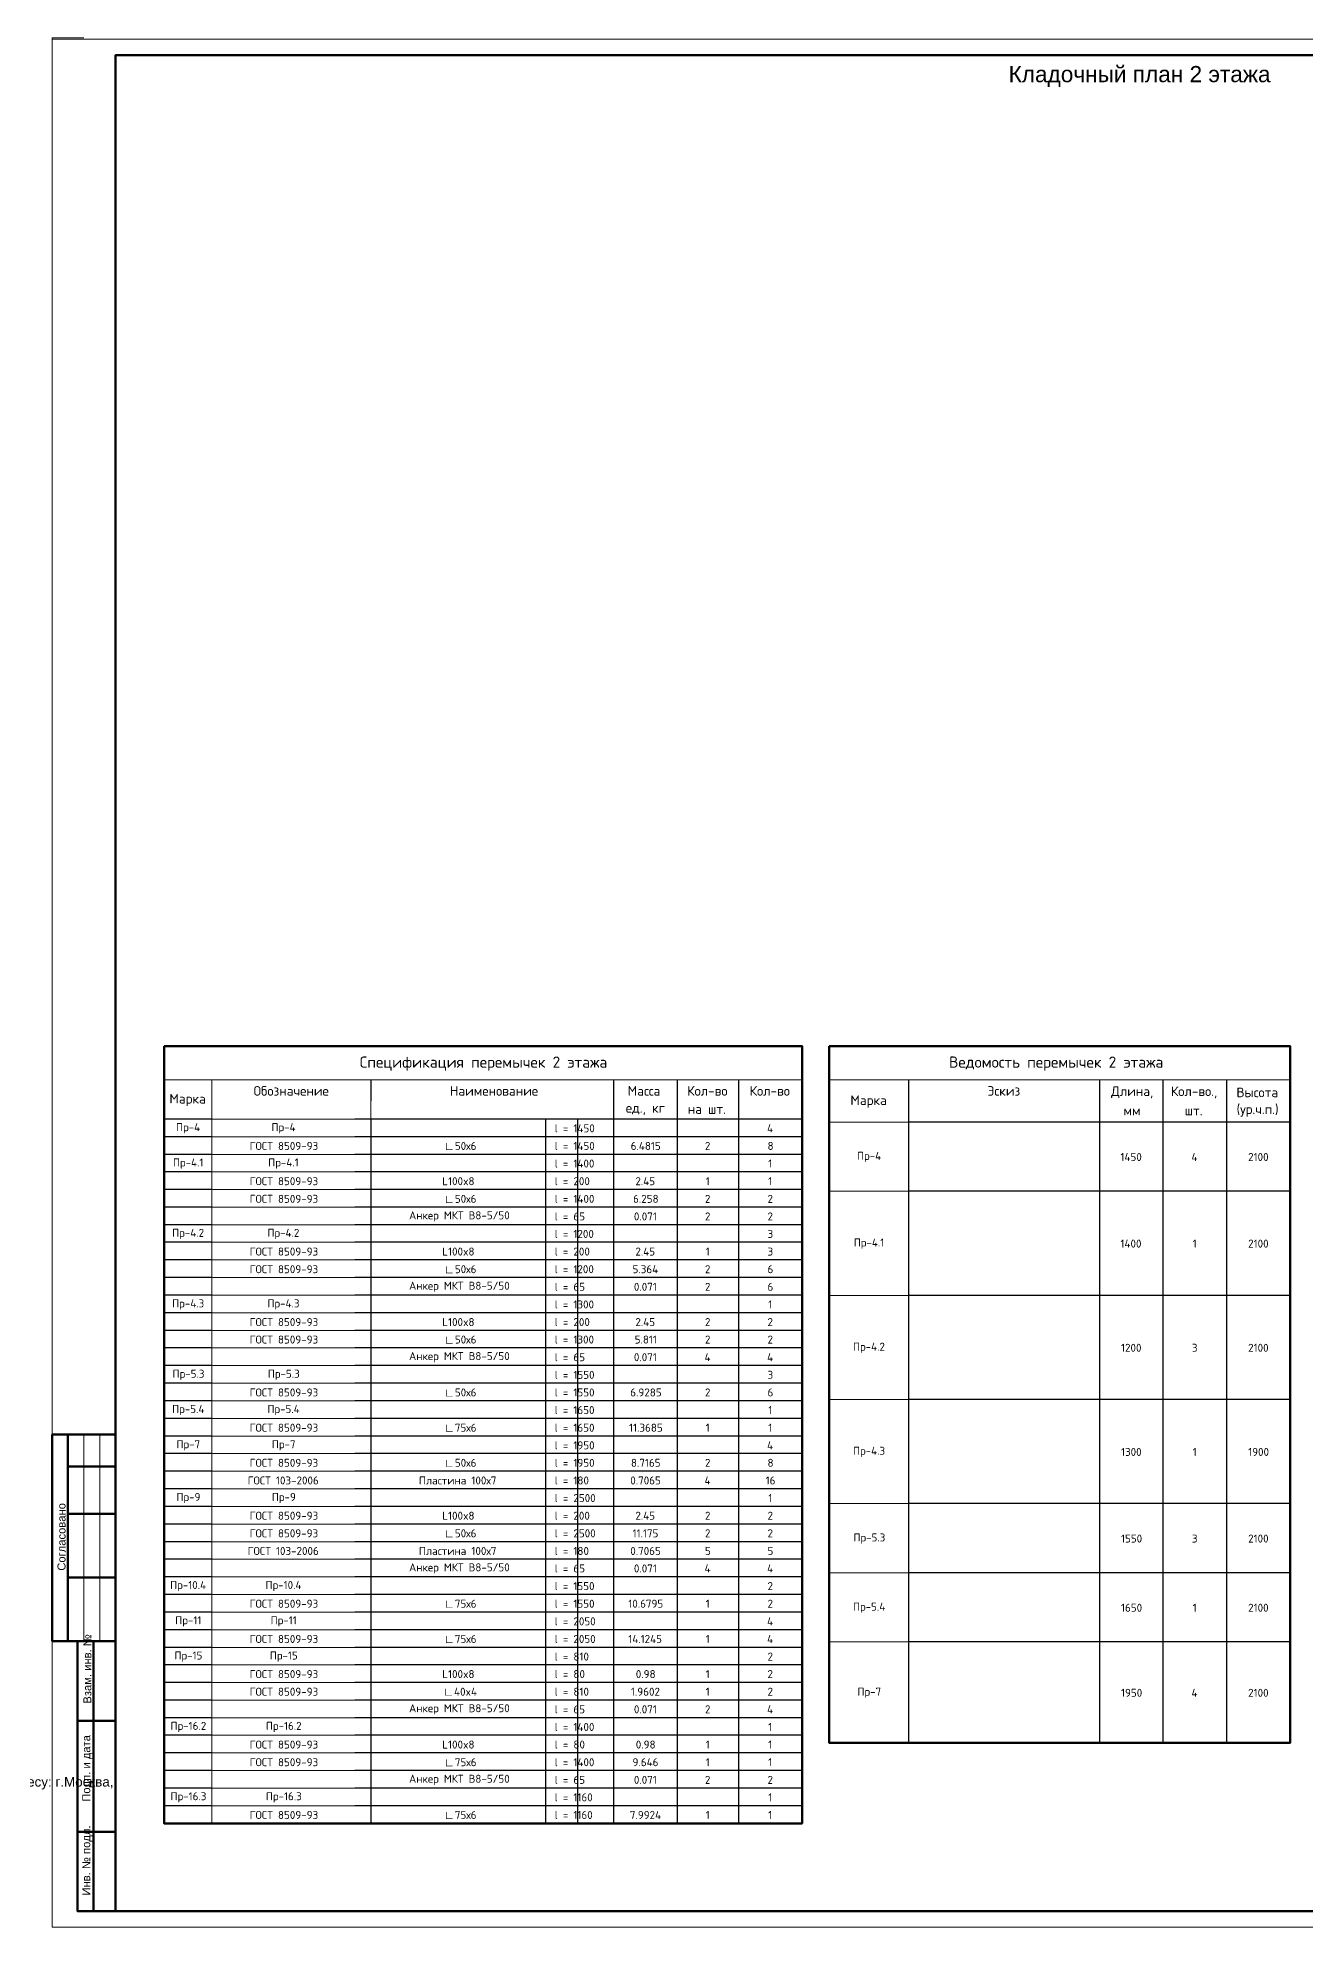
# Model space of a CAD drawing. Header units: millimetres. Extents: x -84737 to 172119, y -43083 to 59399.
# Drawn here: x 84586 to 124460, y -43083 to 16358 of the extents above; entities that cross this region are included whole.
import ezdxf

# ---------------------------------------------------------------- set-up
doc = ezdxf.new("R2010")
doc.units = ezdxf.units.MM
doc.layers.add('PDF _Геометрия', color=7, linetype='Continuous')
doc.layers.add('PDF _Текст', color=7, linetype='Continuous')
doc.styles.add('PDF GOSTCommon', font='arial.ttf')
doc.styles.add('PDF ISOCPEUR', font='isocpeur.ttf')

msp = doc.modelspace()

# ---------------------------------------------------------------- linework, layer by layer
at = {"layer": 'PDF _Геометрия', "lineweight": 18}
for points in [[(85040, 15359), (85040, 16358), (86035, 16358)], [(86035, -27585), (86035, -34083)], [(86534, -27585), (86534, -34083)]]:
    msp.add_lwpolyline(points, dxfattribs=at)
at = {"layer": 'PDF _Геометрия', "lineweight": 20}
msp.add_lwpolyline([(169138, 16316), (169138, -43083), (85040, -43083), (85040, 16316)], close=True, dxfattribs=at)
at = {"layer": 'PDF _Геометрия', "lineweight": 60}
msp.add_lwpolyline([(168639, 15816), (168639, -42583), (87034, -42583), (87034, 15816)], close=True, dxfattribs=at)
at = {"layer": 'PDF _Геометрия', "lineweight": 50}
for points in [[(88562, -15365), (108631, -15365), (108631, -16423), (108631, -39815), (88562, -39815), (88562, -16423)], [(109486, -15365), (123984, -15365), (123984, -16423), (123984, -37283), (109486, -37283), (109486, -16423)]]:
    msp.add_lwpolyline(points, close=True, dxfattribs=at)
at = {"layer": 'PDF _Геометрия', "lineweight": 20}
for points in [[(88562, -16423), (108631, -16423)], [(90060, -16423), (90060, -17087), (90060, -17663)], [(109486, -16423), (123984, -16423)], [(95064, -17087), (95064, -17663)], [(94564, -17663), (90060, -17663), (90060, -18213)], [(111983, -17752), (109486, -17752)], [(94564, -18213), (90060, -18213), (90060, -18768)], [(94564, -18768), (90060, -18768), (90060, -19322)], [(94564, -19322), (90060, -19322), (90060, -19877)], [(94564, -19877), (90060, -19877), (90060, -20432)], [(111983, -19928), (109486, -19928)], [(94564, -20432), (90060, -20432), (90060, -20986)], [(94564, -20986), (90060, -20986), (90060, -21536)], [(94564, -21536), (90060, -21536), (90060, -22091)], [(94564, -22091), (90060, -22091), (90060, -22645)], [(94564, -22645), (90060, -22645), (90060, -23200)], [(94564, -23200), (90060, -23200), (90060, -23754)], [(94564, -23754), (90060, -23754), (90060, -24309)], [(111983, -23204), (109486, -23204)], [(94564, -24309), (90060, -24309), (90060, -24859)], [(94564, -24859), (90060, -24859), (90060, -25414)], [(94564, -25414), (90060, -25414), (90060, -25968)], [(94564, -25968), (90060, -25968), (90060, -26523)], [(94564, -26523), (90060, -26523), (90060, -27077)], [(111983, -26476), (109486, -26476)], [(94564, -27077), (90060, -27077), (90060, -27632)], [(94564, -27632), (90060, -27632), (90060, -28182)], [(94564, -28182), (90060, -28182), (90060, -28737)], [(94564, -28737), (90060, -28737), (90060, -29291)], [(94564, -29291), (90060, -29291), (90060, -29846)], [(94564, -29846), (90060, -29846), (90060, -30400)], [(111983, -29753), (109486, -29753)], [(94564, -30400), (90060, -30400), (90060, -30955)], [(94564, -30955), (90060, -30955), (90060, -31509)], [(94564, -31509), (90060, -31509), (90060, -32060)], [(94564, -32060), (90060, -32060), (90060, -32614)], [(111983, -31929), (109486, -31929)], [(94564, -32614), (90060, -32614), (90060, -33169)], [(94564, -33169), (90060, -33169), (90060, -33723)], [(94564, -33723), (90060, -33723), (90060, -34278)], [(94564, -34278), (90060, -34278), (90060, -34832)], [(111983, -34104), (109486, -34104)], [(94564, -34832), (90060, -34832), (90060, -35383)], [(94564, -35383), (90060, -35383), (90060, -35937)], [(94564, -35937), (90060, -35937), (90060, -36492)], [(94564, -36492), (90060, -36492), (90060, -37046)], [(94564, -37046), (90060, -37046), (90060, -37601)], [(94564, -37601), (90060, -37601), (90060, -38155)], [(94564, -38155), (90060, -38155), (90060, -38706)], [(94564, -38706), (90060, -38706), (90060, -39260)], [(94564, -39260), (90060, -39260), (90060, -39815)]]:
    msp.add_lwpolyline(points, dxfattribs=at)
at = {"layer": 'PDF _Геометрия', "lineweight": 30}
for points in [[(95064, -16423), (95064, -17087)], [(102700, -16423), (102700, -17087), (102700, -17663), (102700, -18213), (102700, -18768), (102700, -19322), (102700, -19877), (102700, -20432), (102700, -20986), (102700, -21536), (102700, -22091), (102700, -22645), (102700, -23200), (102700, -23754), (102700, -24309), (102700, -24859), (102700, -25414), (102700, -25968), (102700, -26523), (102700, -27077), (102700, -27632), (102700, -28182), (102700, -28737), (102700, -29291), (102700, -29846), (102700, -30400), (102700, -30955), (102700, -31509), (102700, -32060), (102700, -32614), (102700, -33169), (102700, -33723), (102700, -34278), (102700, -34832), (102700, -35383), (102700, -35937), (102700, -36492), (102700, -37046), (102700, -37601), (102700, -38155), (102700, -38706), (102700, -39260), (102700, -39815)], [(104703, -16423), (104703, -17087), (104703, -17663), (104703, -18213), (104703, -18768), (104703, -19322), (104703, -19877), (104703, -20432), (104703, -20986), (104703, -21536), (104703, -22091), (104703, -22645), (104703, -23200), (104703, -23754), (104703, -24309), (104703, -24859), (104703, -25414), (104703, -25968), (104703, -26523), (104703, -27077), (104703, -27632), (104703, -28182), (104703, -28737), (104703, -29291), (104703, -29846), (104703, -30400), (104703, -30955), (104703, -31509), (104703, -32060), (104703, -32614), (104703, -33169), (104703, -33723), (104703, -34278), (104703, -34832), (104703, -35383), (104703, -35937), (104703, -36492), (104703, -37046), (104703, -37601), (104703, -38155), (104703, -38706), (104703, -39260), (104703, -39815)], [(106633, -16423), (106633, -17087), (106633, -17663), (106633, -18213), (106633, -18768), (106633, -19322), (106633, -19877), (106633, -20432), (106633, -20986), (106633, -21536), (106633, -22091), (106633, -22645), (106633, -23200), (106633, -23754), (106633, -24309), (106633, -24859), (106633, -25414), (106633, -25968), (106633, -26523), (106633, -27077), (106633, -27632), (106633, -28182), (106633, -28737), (106633, -29291), (106633, -29846), (106633, -30400), (106633, -30955), (106633, -31509), (106633, -32060), (106633, -32614), (106633, -33169), (106633, -33723), (106633, -34278), (106633, -34832), (106633, -35383), (106633, -35937), (106633, -36492), (106633, -37046), (106633, -37601), (106633, -38155), (106633, -38706), (106633, -39260), (106633, -39815)], [(111983, -16423), (111983, -17087), (111983, -17752)], [(117986, -16423), (117986, -17087), (117986, -17752), (117986, -19928), (117986, -23204), (117986, -26476), (117986, -29753), (117986, -31929), (117986, -34104), (117986, -37283)], [(119984, -16423), (119984, -17087), (119984, -17752), (119984, -19928), (119984, -23204), (119984, -26476), (119984, -29753), (119984, -31929), (119984, -34104), (119984, -37283)], [(121986, -16423), (121986, -17087), (121986, -17752), (121986, -19928), (121986, -23204), (121986, -26476), (121986, -29753), (121986, -31929), (121986, -34104), (121986, -37283)], [(90060, -17663), (88562, -17663)], [(108631, -17663), (106633, -17663), (104703, -17663), (102700, -17663), (101562, -17663), (100563, -17663), (95064, -17663), (94564, -17663)], [(95064, -17663), (95064, -18213), (95064, -18768), (95064, -19322), (95064, -19877), (95064, -20432), (95064, -20986), (95064, -21536), (95064, -22091), (95064, -22645), (95064, -23200), (95064, -23754), (95064, -24309), (95064, -24859), (95064, -25414), (95064, -25968), (95064, -26523), (95064, -27077), (95064, -27632), (95064, -28182), (95064, -28737), (95064, -29291), (95064, -29846), (95064, -30400), (95064, -30955), (95064, -31509), (95064, -32060), (95064, -32614), (95064, -33169), (95064, -33723), (95064, -34278), (95064, -34832), (95064, -35383), (95064, -35937), (95064, -36492), (95064, -37046), (95064, -37601), (95064, -38155), (95064, -38706), (95064, -39260), (95064, -39815)], [(100563, -17663), (100563, -18213), (100563, -18768), (100563, -19322), (100563, -19877), (100563, -20432), (100563, -20986), (100563, -21536), (100563, -22091), (100563, -22645), (100563, -23200), (100563, -23754), (100563, -24309), (100563, -24859), (100563, -25414), (100563, -25968), (100563, -26523), (100563, -27077), (100563, -27632), (100563, -28182), (100563, -28737), (100563, -29291), (100563, -29846), (100563, -30400), (100563, -30955), (100563, -31509), (100563, -32060), (100563, -32614), (100563, -33169), (100563, -33723), (100563, -34278), (100563, -34832), (100563, -35383), (100563, -35937), (100563, -36492), (100563, -37046), (100563, -37601), (100563, -38155), (100563, -38706), (100563, -39260), (100563, -39815)], [(101562, -17663), (101562, -18213), (101562, -18768), (101562, -19322), (101562, -19877), (101562, -20432), (101562, -20986), (101562, -21536), (101562, -22091), (101562, -22645), (101562, -23200), (101562, -23754), (101562, -24309), (101562, -24859), (101562, -25414), (101562, -25968), (101562, -26523), (101562, -27077), (101562, -27632), (101562, -28182), (101562, -28737), (101562, -29291), (101562, -29846), (101562, -30400), (101562, -30955), (101562, -31509), (101562, -32060), (101562, -32614), (101562, -33169), (101562, -33723), (101562, -34278), (101562, -34832), (101562, -35383), (101562, -35937), (101562, -36492), (101562, -37046), (101562, -37601), (101562, -38155), (101562, -38706), (101562, -39260), (101562, -39815)], [(123984, -17752), (121986, -17752), (119984, -17752), (117986, -17752), (111983, -17752), (111983, -19928)], [(90060, -18213), (88562, -18213)], [(108631, -18213), (106633, -18213), (104703, -18213), (102700, -18213), (101562, -18213), (100563, -18213), (95064, -18213), (94564, -18213)], [(90060, -18768), (88562, -18768)], [(108631, -18768), (106633, -18768), (104703, -18768), (102700, -18768), (101562, -18768), (100563, -18768), (95064, -18768), (94564, -18768)], [(90060, -19322), (88562, -19322)], [(108631, -19322), (106633, -19322), (104703, -19322), (102700, -19322), (101562, -19322), (100563, -19322), (95064, -19322), (94564, -19322)], [(90060, -19877), (88562, -19877)], [(108631, -19877), (106633, -19877), (104703, -19877), (102700, -19877), (101562, -19877), (100563, -19877), (95064, -19877), (94564, -19877)], [(123984, -19928), (121986, -19928), (119984, -19928), (117986, -19928), (111983, -19928), (111983, -23204)], [(90060, -20432), (88562, -20432)], [(108631, -20432), (106633, -20432), (104703, -20432), (102700, -20432), (101562, -20432), (100563, -20432), (95064, -20432), (94564, -20432)], [(90060, -20986), (88562, -20986)], [(108631, -20986), (106633, -20986), (104703, -20986), (102700, -20986), (101562, -20986), (100563, -20986), (95064, -20986), (94564, -20986)], [(90060, -21536), (88562, -21536)], [(108631, -21536), (106633, -21536), (104703, -21536), (102700, -21536), (101562, -21536), (100563, -21536), (95064, -21536), (94564, -21536)], [(90060, -22091), (88562, -22091)], [(108631, -22091), (106633, -22091), (104703, -22091), (102700, -22091), (101562, -22091), (100563, -22091), (95064, -22091), (94564, -22091)], [(90060, -22645), (88562, -22645)], [(108631, -22645), (106633, -22645), (104703, -22645), (102700, -22645), (101562, -22645), (100563, -22645), (95064, -22645), (94564, -22645)], [(90060, -23200), (88562, -23200)], [(90060, -23754), (88562, -23754)], [(108631, -23200), (106633, -23200), (104703, -23200), (102700, -23200), (101562, -23200), (100563, -23200), (95064, -23200), (94564, -23200)], [(108631, -23754), (106633, -23754), (104703, -23754), (102700, -23754), (101562, -23754), (100563, -23754), (95064, -23754), (94564, -23754)], [(123984, -23204), (121986, -23204), (119984, -23204), (117986, -23204), (111983, -23204), (111983, -26476)], [(90060, -24309), (88562, -24309)], [(108631, -24309), (106633, -24309), (104703, -24309), (102700, -24309), (101562, -24309), (100563, -24309), (95064, -24309), (94564, -24309)], [(90060, -24859), (88562, -24859)], [(108631, -24859), (106633, -24859), (104703, -24859), (102700, -24859), (101562, -24859), (100563, -24859), (95064, -24859), (94564, -24859)], [(90060, -25414), (88562, -25414)], [(108631, -25414), (106633, -25414), (104703, -25414), (102700, -25414), (101562, -25414), (100563, -25414), (95064, -25414), (94564, -25414)], [(90060, -25968), (88562, -25968)], [(108631, -25968), (106633, -25968), (104703, -25968), (102700, -25968), (101562, -25968), (100563, -25968), (95064, -25968), (94564, -25968)], [(90060, -26523), (88562, -26523)], [(108631, -26523), (106633, -26523), (104703, -26523), (102700, -26523), (101562, -26523), (100563, -26523), (95064, -26523), (94564, -26523)], [(123984, -26476), (121986, -26476), (119984, -26476), (117986, -26476), (111983, -26476), (111983, -29753)], [(90060, -27077), (88562, -27077)], [(108631, -27077), (106633, -27077), (104703, -27077), (102700, -27077), (101562, -27077), (100563, -27077), (95064, -27077), (94564, -27077)], [(90060, -27632), (88562, -27632)], [(108631, -27632), (106633, -27632), (104703, -27632), (102700, -27632), (101562, -27632), (100563, -27632), (95064, -27632), (94564, -27632)], [(90060, -28182), (88562, -28182)], [(108631, -28182), (106633, -28182), (104703, -28182), (102700, -28182), (101562, -28182), (100563, -28182), (95064, -28182), (94564, -28182)], [(90060, -28737), (88562, -28737)], [(108631, -28737), (106633, -28737), (104703, -28737), (102700, -28737), (101562, -28737), (100563, -28737), (95064, -28737), (94564, -28737)], [(90060, -29291), (88562, -29291)], [(108631, -29291), (106633, -29291), (104703, -29291), (102700, -29291), (101562, -29291), (100563, -29291), (95064, -29291), (94564, -29291)], [(90060, -29846), (88562, -29846)], [(108631, -29846), (106633, -29846), (104703, -29846), (102700, -29846), (101562, -29846), (100563, -29846), (95064, -29846), (94564, -29846)], [(123984, -29753), (121986, -29753), (119984, -29753), (117986, -29753), (111983, -29753), (111983, -31929)], [(90060, -30400), (88562, -30400)], [(108631, -30400), (106633, -30400), (104703, -30400), (102700, -30400), (101562, -30400), (100563, -30400), (95064, -30400), (94564, -30400)], [(90060, -30955), (88562, -30955)], [(108631, -30955), (106633, -30955), (104703, -30955), (102700, -30955), (101562, -30955), (100563, -30955), (95064, -30955), (94564, -30955)], [(90060, -31509), (88562, -31509)], [(90060, -32060), (88562, -32060)], [(108631, -31509), (106633, -31509), (104703, -31509), (102700, -31509), (101562, -31509), (100563, -31509), (95064, -31509), (94564, -31509)], [(108631, -32060), (106633, -32060), (104703, -32060), (102700, -32060), (101562, -32060), (100563, -32060), (95064, -32060), (94564, -32060)], [(123984, -31929), (121986, -31929), (119984, -31929), (117986, -31929), (111983, -31929), (111983, -34104)], [(90060, -32614), (88562, -32614)], [(108631, -32614), (106633, -32614), (104703, -32614), (102700, -32614), (101562, -32614), (100563, -32614), (95064, -32614), (94564, -32614)], [(90060, -33169), (88562, -33169)], [(108631, -33169), (106633, -33169), (104703, -33169), (102700, -33169), (101562, -33169), (100563, -33169), (95064, -33169), (94564, -33169)], [(90060, -33723), (88562, -33723)], [(108631, -33723), (106633, -33723), (104703, -33723), (102700, -33723), (101562, -33723), (100563, -33723), (95064, -33723), (94564, -33723)], [(90060, -34278), (88562, -34278)], [(108631, -34278), (106633, -34278), (104703, -34278), (102700, -34278), (101562, -34278), (100563, -34278), (95064, -34278), (94564, -34278)], [(123984, -34104), (121986, -34104), (119984, -34104), (117986, -34104), (111983, -34104), (111983, -37283)], [(90060, -34832), (88562, -34832)], [(108631, -34832), (106633, -34832), (104703, -34832), (102700, -34832), (101562, -34832), (100563, -34832), (95064, -34832), (94564, -34832)], [(90060, -35383), (88562, -35383)], [(108631, -35383), (106633, -35383), (104703, -35383), (102700, -35383), (101562, -35383), (100563, -35383), (95064, -35383), (94564, -35383)], [(90060, -35937), (88562, -35937)], [(108631, -35937), (106633, -35937), (104703, -35937), (102700, -35937), (101562, -35937), (100563, -35937), (95064, -35937), (94564, -35937)], [(90060, -36492), (88562, -36492)], [(108631, -36492), (106633, -36492), (104703, -36492), (102700, -36492), (101562, -36492), (100563, -36492), (95064, -36492), (94564, -36492)], [(90060, -37046), (88562, -37046)], [(108631, -37046), (106633, -37046), (104703, -37046), (102700, -37046), (101562, -37046), (100563, -37046), (95064, -37046), (94564, -37046)], [(90060, -37601), (88562, -37601)], [(108631, -37601), (106633, -37601), (104703, -37601), (102700, -37601), (101562, -37601), (100563, -37601), (95064, -37601), (94564, -37601)], [(90060, -38155), (88562, -38155)], [(108631, -38155), (106633, -38155), (104703, -38155), (102700, -38155), (101562, -38155), (100563, -38155), (95064, -38155), (94564, -38155)], [(90060, -38706), (88562, -38706)], [(108631, -38706), (106633, -38706), (104703, -38706), (102700, -38706), (101562, -38706), (100563, -38706), (95064, -38706), (94564, -38706)], [(90060, -39260), (88562, -39260)], [(108631, -39260), (106633, -39260), (104703, -39260), (102700, -39260), (101562, -39260), (100563, -39260), (95064, -39260), (94564, -39260)]]:
    msp.add_lwpolyline(points, dxfattribs=at)
at = {"layer": 'PDF _Геометрия', "lineweight": 50}
for points in [[(87034, -27585), (85040, -27585), (85040, -34083), (87034, -34083), (85836, -34083), (85836, -42583), (87034, -42583)], [(85040, -34083), (85040, -27585)], [(85535, -27585), (85535, -34083)], [(85535, -28584), (87034, -28584)], [(85535, -30083), (87034, -30083)], [(85535, -32085), (87034, -32085)], [(86335, -34083), (86335, -42583)], [(85836, -36585), (87034, -36585)], [(85836, -40086), (87034, -40086)]]:
    msp.add_lwpolyline(points, dxfattribs=at)

# ---------------------------------------------------------------- texts
at = {"layer": 'PDF _Текст', "attachment_point": 4}
for s, insert, char_height, style in [('Кладочный план 2 этажа', (115130, 15142), 509.24, 'PDF GOSTCommon'), ('Спецификация перемычек 2 этажа', (94717, -15914), 352.02, 'PDF ISOCPEUR'), ('Ведомость перемычек 2 этажа', (113254, -15914), 352.02, 'PDF ISOCPEUR'), ('Обозначение', (91373, -16772), 303.01, 'PDF ISOCPEUR'), ('Наименование', (97549, -16772), 303.01, 'PDF ISOCPEUR'), ('Масса', (103146, -16772), 303, 'PDF ISOCPEUR'), ('Кол-во', (105017, -16772), 303, 'PDF ISOCPEUR'), ('Кол-во', (106981, -16772), 303, 'PDF ISOCPEUR'), ('Эскиз', (114465, -16772), 303, 'PDF ISOCPEUR'), ('Длина,', (118355, -16819), 303, 'PDF ISOCPEUR'), ('Кол-во.,', (120235, -16819), 303, 'PDF ISOCPEUR'), ('Марка', (88727, -17060), 303, 'PDF ISOCPEUR'), ('Марка', (110152, -17107), 303, 'PDF ISOCPEUR'), ('(ур.ч.п.)', (122301, -17390), 303, 'PDF ISOCPEUR'), ('Высота', (122297, -16819), 303, 'PDF ISOCPEUR'), ('Пр-4', (88935, -17949), 251.8, 'PDF ISOCPEUR'), ('Пр-4', (91936, -17949), 251.8, 'PDF ISOCPEUR'), ('l = 1450', (100847, -17949), 251.8, 'PDF ISOCPEUR'), ('ед., кг', (103086, -17344), 303, 'PDF ISOCPEUR'), ('на шт.', (105034, -17344), 303, 'PDF ISOCPEUR'), ('4', (107531, -17949), 252, 'PDF ISOCPEUR'), ('мм', (118745, -17390), 303, 'PDF ISOCPEUR'), ('шт.', (120667, -17390), 303, 'PDF ISOCPEUR'), ('ГОСТ 8509-93', (91250, -18504), 251.76, 'PDF ISOCPEUR'), ('∟50х6', (97363, -18504), 251.8, 'PDF ISOCPEUR'), ('l = 1450', (100847, -18504), 251.8, 'PDF ISOCPEUR'), ('6.4815', (103239, -18504), 251.8, 'PDF ISOCPEUR'), ('2', (105575, -18504), 252, 'PDF ISOCPEUR'), ('8', (107544, -18504), 252, 'PDF ISOCPEUR'), ('Пр-4.1', (88837, -19058), 251.8, 'PDF ISOCPEUR'), ('Пр-4.1', (91834, -19058), 251.8, 'PDF ISOCPEUR'), ('l = 1400', (100847, -19058), 251.8, 'PDF ISOCPEUR'), ('1', (107565, -19058), 252, 'PDF ISOCPEUR'), ('Пр-4', (110359, -18851), 251.8, 'PDF ISOCPEUR'), ('1450', (118648, -18851), 251.8, 'PDF ISOCPEUR'), ('4', (120883, -18851), 252, 'PDF ISOCPEUR'), ('2100', (122665, -18851), 251.8, 'PDF ISOCPEUR'), ('ГОСТ 8509-93', (91250, -19613), 251.76, 'PDF ISOCPEUR'), ('L100x8', (97312, -19613), 251.8, 'PDF ISOCPEUR'), ('l = 200', (100847, -19613), 251.8, 'PDF ISOCPEUR'), ('2.45', (103387, -19613), 251.8, 'PDF ISOCPEUR'), ('1', (105601, -19613), 252, 'PDF ISOCPEUR'), ('1', (107565, -19613), 252, 'PDF ISOCPEUR'), ('ГОСТ 8509-93', (91250, -20168), 251.76, 'PDF ISOCPEUR'), ('∟50х6', (97363, -20168), 251.8, 'PDF ISOCPEUR'), ('l = 1400', (100847, -20168), 251.8, 'PDF ISOCPEUR'), ('6.258', (103315, -20168), 251.8, 'PDF ISOCPEUR'), ('2', (105575, -20168), 252, 'PDF ISOCPEUR'), ('2', (107544, -20168), 252, 'PDF ISOCPEUR'), ('Анкер МКТ В8-5/50', (96267, -20722), 251.76, 'PDF ISOCPEUR'), ('l = 65', (100847, -20722), 251.8, 'PDF ISOCPEUR'), ('0.071', (103340, -20722), 251.8, 'PDF ISOCPEUR'), ('2', (105575, -20722), 252, 'PDF ISOCPEUR'), ('2', (107544, -20722), 252, 'PDF ISOCPEUR'), ('Пр-4.2', (88812, -21272), 251.8, 'PDF ISOCPEUR'), ('Пр-4.2', (91809, -21272), 251.8, 'PDF ISOCPEUR'), ('l = 1200', (100847, -21272), 251.8, 'PDF ISOCPEUR'), ('3', (107544, -21272), 252, 'PDF ISOCPEUR'), ('ГОСТ 8509-93', (91250, -21827), 251.76, 'PDF ISOCPEUR'), ('L100x8', (97312, -21827), 251.8, 'PDF ISOCPEUR'), ('l = 200', (100847, -21827), 251.8, 'PDF ISOCPEUR'), ('2.45', (103387, -21827), 251.8, 'PDF ISOCPEUR'), ('1', (105601, -21827), 252, 'PDF ISOCPEUR'), ('3', (107544, -21827), 252, 'PDF ISOCPEUR'), ('Пр-4.1', (110257, -21577), 251.8, 'PDF ISOCPEUR'), ('1400', (118648, -21577), 251.8, 'PDF ISOCPEUR'), ('1', (120921, -21577), 252, 'PDF ISOCPEUR'), ('2100', (122665, -21577), 251.8, 'PDF ISOCPEUR'), ('ГОСТ 8509-93', (91250, -22382), 251.76, 'PDF ISOCPEUR'), ('∟50х6', (97363, -22382), 251.8, 'PDF ISOCPEUR'), ('l = 1200', (100847, -22382), 251.8, 'PDF ISOCPEUR'), ('5.364', (103298, -22382), 251.8, 'PDF ISOCPEUR'), ('2', (105575, -22382), 252, 'PDF ISOCPEUR'), ('6', (107544, -22382), 252, 'PDF ISOCPEUR'), ('Анкер МКТ В8-5/50', (96267, -22936), 251.76, 'PDF ISOCPEUR'), ('l = 65', (100847, -22936), 251.8, 'PDF ISOCPEUR'), ('0.071', (103340, -22936), 251.8, 'PDF ISOCPEUR'), ('2', (105575, -22936), 252, 'PDF ISOCPEUR'), ('6', (107544, -22936), 252, 'PDF ISOCPEUR'), ('Пр-4.3', (88812, -23491), 251.8, 'PDF ISOCPEUR'), ('Пр-4.3', (91809, -23491), 251.8, 'PDF ISOCPEUR'), ('l = 1300', (100847, -23491), 251.8, 'PDF ISOCPEUR'), ('1', (107565, -23491), 252, 'PDF ISOCPEUR'), ('ГОСТ 8509-93', (91250, -24045), 251.76, 'PDF ISOCPEUR'), ('L100x8', (97312, -24045), 251.8, 'PDF ISOCPEUR'), ('l = 200', (100847, -24045), 251.8, 'PDF ISOCPEUR'), ('2.45', (103387, -24045), 251.8, 'PDF ISOCPEUR'), ('2', (105575, -24045), 252, 'PDF ISOCPEUR'), ('2', (107544, -24045), 252, 'PDF ISOCPEUR'), ('ГОСТ 8509-93', (91250, -24595), 251.76, 'PDF ISOCPEUR'), ('∟50х6', (97363, -24595), 251.8, 'PDF ISOCPEUR'), ('l = 1300', (100847, -24595), 251.8, 'PDF ISOCPEUR'), ('5.811', (103366, -24595), 251.8, 'PDF ISOCPEUR'), ('2', (105575, -24595), 252, 'PDF ISOCPEUR'), ('2', (107544, -24595), 252, 'PDF ISOCPEUR'), ('Пр-4.2', (110232, -24854), 251.8, 'PDF ISOCPEUR'), ('1200', (118665, -24854), 251.8, 'PDF ISOCPEUR'), ('3', (120895, -24854), 252, 'PDF ISOCPEUR'), ('2100', (122665, -24854), 251.8, 'PDF ISOCPEUR'), ('Пр-5.3', (88825, -25705), 251.8, 'PDF ISOCPEUR'), ('Пр-5.3', (91822, -25705), 251.8, 'PDF ISOCPEUR'), ('Анкер МКТ В8-5/50', (96267, -25150), 251.76, 'PDF ISOCPEUR'), ('l = 65', (100847, -25150), 251.8, 'PDF ISOCPEUR'), ('0.071', (103340, -25150), 251.8, 'PDF ISOCPEUR'), ('4', (105563, -25150), 252, 'PDF ISOCPEUR'), ('4', (107531, -25150), 252, 'PDF ISOCPEUR'), ('ГОСТ 8509-93', (91250, -26259), 251.76, 'PDF ISOCPEUR'), ('∟50х6', (97363, -26259), 251.8, 'PDF ISOCPEUR'), ('l = 1550', (100847, -25705), 251.8, 'PDF ISOCPEUR'), ('l = 1550', (100847, -26259), 251.8, 'PDF ISOCPEUR'), ('6.9285', (103226, -26259), 251.8, 'PDF ISOCPEUR'), ('2', (105575, -26259), 252, 'PDF ISOCPEUR'), ('3', (107544, -25705), 252, 'PDF ISOCPEUR'), ('6', (107544, -26259), 252, 'PDF ISOCPEUR'), ('Пр-5.4', (88812, -26814), 251.8, 'PDF ISOCPEUR'), ('Пр-5.4', (91809, -26814), 251.8, 'PDF ISOCPEUR'), ('l = 1650', (100847, -26814), 251.8, 'PDF ISOCPEUR'), ('1', (107565, -26814), 252, 'PDF ISOCPEUR'), ('ГОСТ 8509-93', (91250, -27368), 251.76, 'PDF ISOCPEUR'), ('∟75х6', (97363, -27368), 251.8, 'PDF ISOCPEUR'), ('l = 1650', (100847, -27368), 251.8, 'PDF ISOCPEUR'), ('11.3685', (103188, -27368), 251.8, 'PDF ISOCPEUR'), ('1', (105601, -27368), 252, 'PDF ISOCPEUR'), ('1', (107565, -27368), 252, 'PDF ISOCPEUR'), ('Пр-7', (88947, -27923), 251.8, 'PDF ISOCPEUR'), ('Пр-7', (91949, -27923), 251.8, 'PDF ISOCPEUR'), ('l = 1950', (100847, -27923), 251.8, 'PDF ISOCPEUR'), ('4', (107531, -27923), 252, 'PDF ISOCPEUR'), ('ГОСТ 8509-93', (91250, -28473), 251.76, 'PDF ISOCPEUR'), ('∟50х6', (97363, -28473), 251.8, 'PDF ISOCPEUR'), ('l = 1950', (100847, -28473), 251.8, 'PDF ISOCPEUR'), ('8.7165', (103247, -28473), 251.8, 'PDF ISOCPEUR'), ('2', (105575, -28473), 252, 'PDF ISOCPEUR'), ('8', (107544, -28473), 252, 'PDF ISOCPEUR'), ('Пр-4.3', (110232, -28130), 251.8, 'PDF ISOCPEUR'), ('1300', (118665, -28130), 251.8, 'PDF ISOCPEUR'), ('1', (120921, -28130), 252, 'PDF ISOCPEUR'), ('1900', (122665, -28130), 251.8, 'PDF ISOCPEUR'), ('ГОСТ 103-2006', (91187, -29028), 251.76, 'PDF ISOCPEUR'), ('Пластина 100х7', (96576, -29028), 251.76, 'PDF ISOCPEUR'), ('l = 180', (100847, -29028), 251.8, 'PDF ISOCPEUR'), ('0.7065', (103226, -29028), 251.8, 'PDF ISOCPEUR'), ('4', (105563, -29028), 252, 'PDF ISOCPEUR'), ('16', (107485, -29028), 251.8, 'PDF ISOCPEUR'), ('Пр-9', (88947, -29582), 251.8, 'PDF ISOCPEUR'), ('Пр-9', (91949, -29582), 251.8, 'PDF ISOCPEUR'), ('l = 2500', (100847, -29582), 251.8, 'PDF ISOCPEUR'), ('1', (107565, -29582), 252, 'PDF ISOCPEUR'), ('ГОСТ 8509-93', (91250, -30137), 251.76, 'PDF ISOCPEUR'), ('L100x8', (97312, -30137), 251.8, 'PDF ISOCPEUR'), ('l = 200', (100847, -30137), 251.8, 'PDF ISOCPEUR'), ('2.45', (103387, -30137), 251.8, 'PDF ISOCPEUR'), ('2', (105575, -30137), 252, 'PDF ISOCPEUR'), ('2', (107544, -30137), 252, 'PDF ISOCPEUR'), ('ГОСТ 8509-93', (91250, -30691), 251.76, 'PDF ISOCPEUR'), ('∟50х6', (97363, -30691), 251.8, 'PDF ISOCPEUR'), ('l = 2500', (100847, -30691), 251.8, 'PDF ISOCPEUR'), ('11.175', (103298, -30691), 251.8, 'PDF ISOCPEUR'), ('2', (105575, -30691), 252, 'PDF ISOCPEUR'), ('2', (107544, -30691), 252, 'PDF ISOCPEUR'), ('Пр-5.3', (110245, -30856), 251.8, 'PDF ISOCPEUR'), ('1550', (118665, -30856), 251.8, 'PDF ISOCPEUR'), ('3', (120895, -30856), 252, 'PDF ISOCPEUR'), ('2100', (122665, -30856), 251.8, 'PDF ISOCPEUR'), ('ГОСТ 103-2006', (91187, -31246), 251.76, 'PDF ISOCPEUR'), ('Пластина 100х7', (96576, -31246), 251.76, 'PDF ISOCPEUR'), ('l = 180', (100847, -31246), 251.8, 'PDF ISOCPEUR'), ('0.7065', (103226, -31246), 251.8, 'PDF ISOCPEUR'), ('5', (105575, -31246), 252, 'PDF ISOCPEUR'), ('5', (107544, -31246), 252, 'PDF ISOCPEUR'), ('Анкер МКТ В8-5/50', (96267, -31796), 251.76, 'PDF ISOCPEUR'), ('l = 65', (100847, -31796), 251.8, 'PDF ISOCPEUR'), ('0.071', (103340, -31796), 251.8, 'PDF ISOCPEUR'), ('4', (105563, -31796), 252, 'PDF ISOCPEUR'), ('4', (107531, -31796), 252, 'PDF ISOCPEUR'), ('Пр-10.4', (88748, -32351), 251.8, 'PDF ISOCPEUR'), ('Пр-10.4', (91750, -32351), 251.8, 'PDF ISOCPEUR'), ('l = 1550', (100847, -32351), 251.8, 'PDF ISOCPEUR'), ('2', (107544, -32351), 252, 'PDF ISOCPEUR'), ('ГОСТ 8509-93', (91250, -32905), 251.76, 'PDF ISOCPEUR'), ('∟75х6', (97363, -32905), 251.8, 'PDF ISOCPEUR'), ('l = 1550', (100847, -32905), 251.8, 'PDF ISOCPEUR'), ('10.6795', (103163, -32905), 251.8, 'PDF ISOCPEUR'), ('1', (105601, -32905), 252, 'PDF ISOCPEUR'), ('2', (107544, -32905), 252, 'PDF ISOCPEUR'), ('Пр-5.4', (110232, -33032), 251.8, 'PDF ISOCPEUR'), ('1650', (118665, -33032), 251.8, 'PDF ISOCPEUR'), ('1', (120921, -33032), 252, 'PDF ISOCPEUR'), ('2100', (122665, -33032), 251.8, 'PDF ISOCPEUR'), ('Пр-11', (88909, -33460), 251.8, 'PDF ISOCPEUR'), ('Пр-11', (91911, -33460), 251.8, 'PDF ISOCPEUR'), ('l = 2050', (100847, -33460), 251.8, 'PDF ISOCPEUR'), ('4', (107531, -33460), 252, 'PDF ISOCPEUR'), ('Пр-15', (88884, -34569), 251.8, 'PDF ISOCPEUR'), ('ГОСТ 8509-93', (91250, -34014), 251.76, 'PDF ISOCPEUR'), ('Пр-15', (91885, -34569), 251.8, 'PDF ISOCPEUR'), ('∟75х6', (97363, -34014), 251.8, 'PDF ISOCPEUR'), ('l = 2050', (100847, -34014), 251.8, 'PDF ISOCPEUR'), ('l = 810', (100847, -34569), 251.8, 'PDF ISOCPEUR'), ('14.1245', (103163, -34014), 251.8, 'PDF ISOCPEUR'), ('1', (105601, -34014), 252, 'PDF ISOCPEUR'), ('4', (107531, -34014), 252, 'PDF ISOCPEUR'), ('2', (107544, -34569), 252, 'PDF ISOCPEUR'), ('ГОСТ 8509-93', (91250, -35119), 251.76, 'PDF ISOCPEUR'), ('L100x8', (97312, -35119), 251.8, 'PDF ISOCPEUR'), ('l = 80', (100847, -35119), 251.8, 'PDF ISOCPEUR'), ('0.98', (103400, -35119), 251.8, 'PDF ISOCPEUR'), ('1', (105601, -35119), 252, 'PDF ISOCPEUR'), ('2', (107544, -35119), 252, 'PDF ISOCPEUR'), ('ГОСТ 8509-93', (91250, -35674), 251.76, 'PDF ISOCPEUR'), ('∟40x4', (97338, -35674), 251.8, 'PDF ISOCPEUR'), ('l = 810', (100847, -35674), 251.8, 'PDF ISOCPEUR'), ('1.9602', (103247, -35674), 251.8, 'PDF ISOCPEUR'), ('1', (105601, -35674), 252, 'PDF ISOCPEUR'), ('2', (107544, -35674), 252, 'PDF ISOCPEUR'), ('Пр-7', (110372, -35708), 251.8, 'PDF ISOCPEUR'), ('1950', (118665, -35708), 251.8, 'PDF ISOCPEUR'), ('4', (120883, -35708), 252, 'PDF ISOCPEUR'), ('2100', (122665, -35708), 251.8, 'PDF ISOCPEUR'), ('Анкер МКТ В8-5/50', (96267, -36228), 251.76, 'PDF ISOCPEUR'), ('l = 65', (100847, -36228), 251.8, 'PDF ISOCPEUR'), ('0.071', (103340, -36228), 251.8, 'PDF ISOCPEUR'), ('2', (105575, -36228), 252, 'PDF ISOCPEUR'), ('4', (107531, -36228), 252, 'PDF ISOCPEUR'), ('Пр-16.2', (88761, -36783), 251.8, 'PDF ISOCPEUR'), ('Пр-16.2', (91762, -36783), 251.8, 'PDF ISOCPEUR'), ('l = 1400', (100847, -36783), 251.8, 'PDF ISOCPEUR'), ('1', (107565, -36783), 252, 'PDF ISOCPEUR'), ('ГОСТ 8509-93', (91250, -37337), 251.76, 'PDF ISOCPEUR'), ('L100x8', (97312, -37337), 251.8, 'PDF ISOCPEUR'), ('l = 80', (100847, -37337), 251.8, 'PDF ISOCPEUR'), ('0.98', (103400, -37337), 251.8, 'PDF ISOCPEUR'), ('1', (105601, -37337), 252, 'PDF ISOCPEUR'), ('1', (107565, -37337), 252, 'PDF ISOCPEUR'), ('ГОСТ 8509-93', (91250, -37892), 251.76, 'PDF ISOCPEUR'), ('∟75х6', (97363, -37892), 251.8, 'PDF ISOCPEUR'), ('l = 1400', (100847, -37892), 251.8, 'PDF ISOCPEUR'), ('9.646', (103298, -37892), 251.8, 'PDF ISOCPEUR'), ('1', (105601, -37892), 252, 'PDF ISOCPEUR'), ('1', (107565, -37892), 252, 'PDF ISOCPEUR'), ('Дошкольная образовательная организация на 100 мест по адресу: г.Москва,', (71834, -38554), 301.9, 'PDF GOSTCommon'), ('Анкер МКТ В8-5/50', (96267, -38447), 251.76, 'PDF ISOCPEUR'), ('l = 65', (100847, -38447), 251.8, 'PDF ISOCPEUR'), ('0.071', (103340, -38447), 251.8, 'PDF ISOCPEUR'), ('2', (105575, -38447), 252, 'PDF ISOCPEUR'), ('2', (107544, -38447), 252, 'PDF ISOCPEUR'), ('Пр-16.3', (88761, -38997), 251.8, 'PDF ISOCPEUR'), ('Пр-16.3', (91762, -38997), 251.8, 'PDF ISOCPEUR'), ('l = 1160', (100847, -38997), 251.8, 'PDF ISOCPEUR'), ('1', (107565, -38997), 252, 'PDF ISOCPEUR'), ('ГОСТ 8509-93', (91250, -39551), 251.76, 'PDF ISOCPEUR'), ('∟75х6', (97363, -39551), 251.8, 'PDF ISOCPEUR'), ('l = 1160', (100847, -39551), 251.8, 'PDF ISOCPEUR'), ('7.9924', (103213, -39551), 251.8, 'PDF ISOCPEUR'), ('1', (105601, -39551), 252, 'PDF ISOCPEUR'), ('1', (107565, -39551), 252, 'PDF ISOCPEUR')]:
    msp.add_mtext(s, dxfattribs=dict(at, insert=insert, char_height=char_height, style=style))
at = {"layer": 'PDF _Текст', "char_height": 252.47, "attachment_point": 4, "rotation": 90, "style": 'PDF GOSTCommon'}
for s, insert in [('Согласовано', (85334, -31867)), ('Взам. инв. №', (86146, -36049)), ('Подп. и дата', (86146, -39135)), ('Инв. № подл.', (86146, -42086))]:
    msp.add_mtext(s, dxfattribs=dict(at, insert=insert))

doc.saveas('drawing.dxf')
